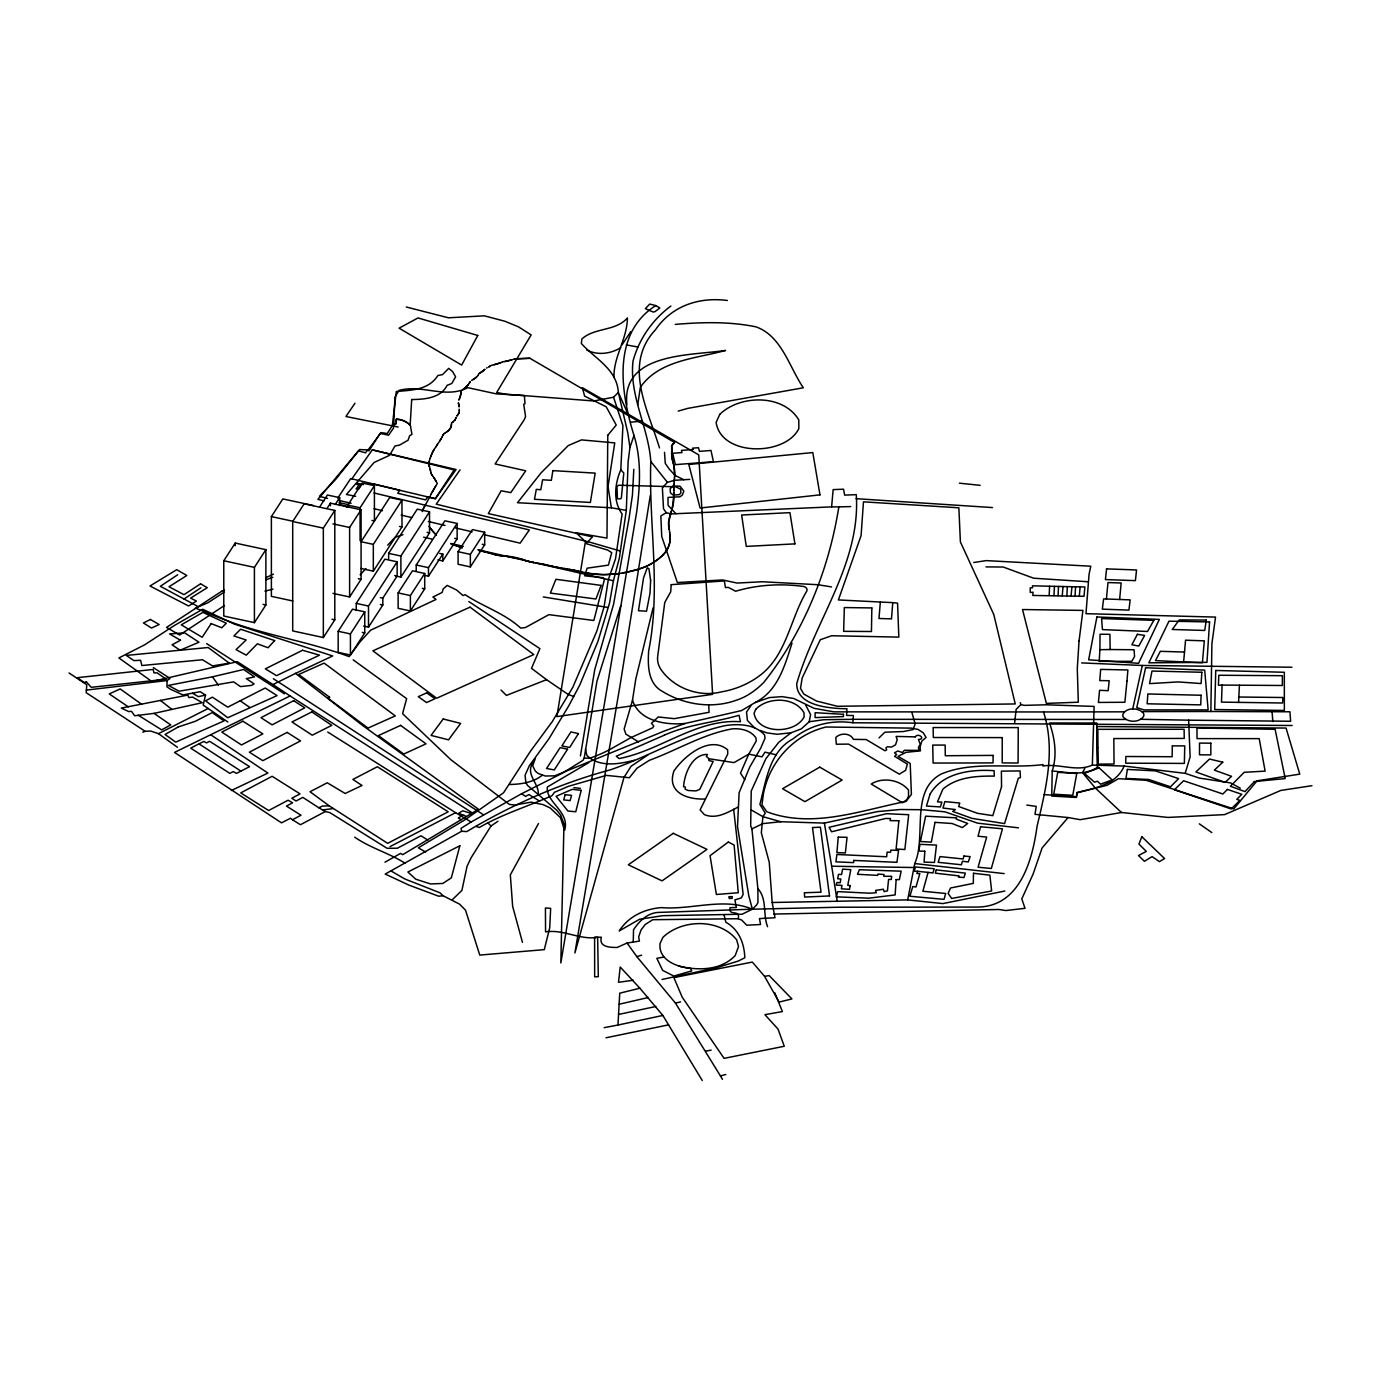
<?xml version="1.0" encoding="UTF-8"?>
<svg xmlns="http://www.w3.org/2000/svg" width="1381" height="1381" viewBox="0 0 1381 1381"><rect width="100%" height="100%" fill="white"/><g stroke="black" fill="none" stroke-linecap="round" stroke-linejoin="round"><path stroke-width="1.5" d="M356.246 610.506L356.246 603.376L384.885 559.167L397.141 561.808L397.141 576.05L382.813 598.163L382.813 605.016L368.503 627.129L363.6 626.059M368.503 627.129L368.503 606.035L397.141 561.808M416.216 571.423L416.216 565.019L444.872 520.81L457.128 523.451L457.128 538.849L442.8 560.945L437.898 559.875M425.21 575.497L428.473 576.205L428.473 567.66L457.128 523.451M442.8 560.945L442.8 554.092L439.745 553.436M672.254 508.398L673.963 494.398M633.983 435.464C641.682 460.201 640.007 486.475 636.693 511.833L560.824 962.971L563.966 823.853L560.651 815.153L556.819 810.284L527.542 785.461L525.902 782.613L525.039 775.311L529.337 765.713L549.068 738.559L568.799 705.76L579.813 684.907L597.956 641.354L609.539 603.083L613.423 580.762L619.344 558.114L626.318 510.383L628.131 461.565L629.943 447.496L633.983 435.464C620.725 392.618 611.593 333.425 655.768 305.598L659.807 307.946L655.06 311.623L653.161 312.037L645.341 308.654L649.778 304.044L655.768 305.598M673.945 487.389L673.928 490.117M1099.915 649.691L1100.036 634.259L1109.927 634.311L1110.134 649.536L1134.043 649.743L1134.578 656.476L1131.816 661.309L1099.207 661.378L1099.915 649.691L1110.134 649.536M673.928 487.786L674.049 484.058M393.74 424.537L394.949 397.124L398.971 390.443C421.982 383.953 445.528 399.213 467.866 387.664L496.211 393.861L524.383 395.553L524.987 403.684L523.727 404.27L525.557 416.475L524.314 419.582L495.123 463.964L525.712 470.766L510.797 492.62L501.148 490.773L488.322 513.594L592.484 536.916L586.062 543.613L607.761 550.087L611.714 552.676L608.417 565.122L587.149 568.178L584.646 575.808L603.169 577.707L604.515 579.105L593.847 620.483L548.896 614.649L525.35 627.578L520.672 628.079C504.358 613.112 483.091 606.691 465.017 594.624L463.067 595.574L456.472 589.946L447.151 585.406L443.146 589.048L442.11 592.449L432.909 597.058L436.051 599.44L370.643 630.202L359.992 641.923L349.134 656.614C307.255 640.939 262.338 634.984 220.822 618.256A117.247 67.686 0 0 1 208.186 613.112L195.429 608.123L208.065 602.651L224.171 592.156L222.099 590.982L166.531 627.423L179.634 635.001L224.43 605.534M633.81 469.367L632.446 495.037L629.063 518.376L613.578 604.274L594.728 669.716L580.434 755.925M850.765 506.585L838.837 506.896C828.773 570.18 803.777 632.049 763.848 682.352C756.218 689.999 747.242 696.611 736.902 700.029C712.596 709.005 684.527 704.966 662.656 691.553C647.827 683.681 647.724 665.607 648.656 650.969C661.171 588.082 648.673 524.745 650.796 461.409C648.414 427.368 629.149 395.864 632.999 361.218C638.885 339.139 652.54 319.581 670.89 306.03M1052.236 771.012L1051.735 796.043L1076.438 797.458L1076.99 792.867L1107.061 785.288L1118.506 778.677L1146.213 780.317L1233.734 808.938L1257.021 780.817L1299.763 774.137L1286.056 728.063L1096.928 726.544L1096.721 723.023L1049.543 722.988C1054.877 738.559 1057.311 755.044 1052.236 771.012C1067.461 772.221 1083.722 776.295 1097.532 767.318L1096.928 726.544L1097.532 767.318M626.888 404.926C621.312 352.362 690.983 355.746 725.543 350.429C696.162 358.628 659.376 359.94 640.318 387.353L637.746 404.771M673.945 496.418L673.635 501.407A127.397 73.556 0 0 1 673.22 504.169A125.067 72.209 0 0 1 672.91 505.722A137.289 79.269 0 0 1 672.323 508.104L672.323 508.104M1141.742 711.612A8.856 5.11 0 0 1 1143.192 716.981C1138.41 722.884 1127.466 722.556 1122.874 716.584L1122.891 714.322C1126.085 707.693 1136.511 707.573 1141.742 711.612L1210.878 711.491L1211.897 643.684L1215.539 617.083L1085.984 613.682L1089.057 574.272L1090.783 566.21L986.207 560.617L973.76 562.499M613.975 377.445C613.423 356.609 627.216 338.949 627.423 317.958C615.667 331.457 594.831 327.297 581.919 338.915L581.332 343.489C595.159 358.887 616.944 369.072 618.343 392.428L613.561 397.227L622.917 425.676L620.811 469.799L623.78 473.027L621.381 497.712L620.69 498.817L617.428 498.817L616.944 486.457L618.74 485.232L675.775 486.785L680.66 489.237L680.868 493.138L679.089 494.743L672.927 494.968L670.424 492.775L670.113 488.822L674.014 484.835M674.705 474.443L673.721 465.052M69.05 672.996L86.779 684.752L86.192 692.71L145.212 731.326L150.564 731.015L158.452 733.674L177.459 747.294M674.636 475.996L674.653 470.886A91.094 52.599 0 0 0 674.532 469.678A91.837 53.03 0 0 0 674.394 468.47A98.759 57.018 0 0 0 674.187 467.261L673.22 463.049M674.688 474.822L674.463 478.344M1222.081 685.08L1218.422 685.235L1218.819 675.257L1282.379 675.689L1282.345 685.494L1222.081 685.08L1221.495 702.118L1282.604 703.015L1282.88 697.509L1238.826 697.025L1238.567 702.532M1292.115 725.508L852.819 722.764C831.276 719.691 810.077 724.921 793.039 738.87C769.424 751.264 766.006 781.249 759.895 804.363L765.264 813.133L762.899 816.672L761.328 832.778L769.252 862.279L772.169 902.501L775.017 917.744L759.464 918.589L760.551 924.51L746.741 925.218L741.666 920.039L738.11 918.728L652.764 919.711L645.29 924.459L641.043 929.931L638.661 936.888L639.438 941.1L627.078 943.033L617.083 947.47C610.488 947.418 598.612 947.366 601.339 937.233L594.607 937.147L594.659 976.833L598.301 976.678L597.645 937.371C579.209 940.15 564.018 929.137 545.564 931.864L545.426 907.973L550.656 908.353L549.724 927.842L544.287 949.645L479.759 955.082L465.535 910.217L459.58 904.141L443.059 895.734L438.64 896.2L408.983 885.135L385.213 874.052L461.634 831.276L466.778 831.586C511.85 804.76 559.875 783.424 610.402 769.821C649.156 756.495 684.786 734.433 725.008 725.664C738.403 723.54 754.837 724.162 764.522 734.865L765.057 738.196L760.707 748.157L749.71 767.128L739.111 792.746L737.506 826.58L748.795 895.803L752.369 909.199L838.612 907.231L977.696 907.058C1019.903 906.54 1032.384 860.398 1037.027 826.459C1045.883 788.896 1055.844 749.969 1043.518 711.957L833.934 711.854L814.065 708.315L793.799 698.51L782.026 696.628L769.321 697.595L755.062 702.584L741.459 710.611L685.183 723.454L664.296 731.032L554.73 775.846L545.236 776.018L538.124 773.429L535.241 770.995L532.703 765.765L535.293 758.566M772.169 902.501L907.68 899.894L914.757 863.557C926.703 836.506 909.665 790.916 941.082 774.085C972.845 760.655 1009.442 768.924 1043.069 764.591L1042.879 765.989C1059.365 763.33 1076.869 772.238 1092.354 765.091L1094.115 706.416L1046.177 704.793L1024.253 705.363L1020.904 704.569L1020.283 702.687M1125.878 719.466L853.389 719.311L823.974 719.708L809.197 721.745L801.273 728.892L791.02 732.793L778.746 742.322L765.885 758.704L751.229 791.054L750.677 825.873L751.92 828.842L757.876 888.587L757.962 902.622L756.46 905.142L752.369 909.199L742.098 914.239L662.776 915.672L639.576 919.263L619.223 930.949C628.51 916.38 644.409 909.043 661.24 907.593C691.139 910.217 723.696 897.063 752.369 909.199L657.857 912.444C647.361 913.1 638.954 921.369 633.534 929.758L633.24 942.049M604.17 1027.654L617.963 1025.047L619.724 993.198L639.869 988.209L662.845 1015.449L702.29 1080.529M1049.163 595.453L1049.595 586.252L1084.862 586.977L1083.999 596.299L1032.815 595.453L1033.023 592.173L1030.261 592.466L1030.209 587.909L1032.574 587.754L1032.453 585.803L1049.595 586.252M1053.979 595.591L1054.428 586.39M1058.07 595.677L1058.502 586.476M1066.892 595.85L1067.323 586.666M674.032 484.489L674.515 477.791M1238.826 697.025L1239.43 685.269M1075.074 596.04L1075.54 586.873M852.819 722.764L853.423 715.548L846.622 715.41L846.916 708.764C830.136 708.505 796.388 706.226 796.751 683.578C814.842 620.518 860.881 563.379 856.272 494.657L844.637 495.123L843.532 489.202L833.14 489.616L831.621 506.879L671.062 513.922L666.298 512.679L663.519 508.812L662.379 487.752L667.42 482.349L674.377 480.312L689.775 479.38M638.592 741.89L625.869 734.157L624.143 729.013L632.498 700.202L635.778 679.055L653.092 607.813M393.723 424.554L393.481 428.145L388.579 435.205L380.086 433.392L369.003 450.793L367.208 450.396L365.602 452.83L358.542 450.897L335.479 479.604L319.425 496.331L327.521 498.403M674.204 481.71L674.342 479.898M1062.248 595.815L1063.007 586.442M880.318 602.237L878.989 618.481L891.47 618.878L892.782 602.634L897.564 603.134L898.824 637.107L831.673 635.743L820.279 639.731L802.171 678.019L800.497 688.394L803.863 694.108L816.499 701.03L837.369 706.278L1015.259 703.947L993.768 614.476L960.399 541.939L958.863 507.794L863.47 501.838L861.088 535.604L838.388 599.941L892.782 602.634M709.074 758.773L708.919 760.568L713.148 761.501L699.787 789.311L696.024 790.916L688.101 790.502L685.183 789.19L685.39 787.049L683.543 786.721C684.493 773.653 692.088 754.164 707.435 754.423L706.381 756.477L709.074 758.773L734.019 762.605L748.778 754.13L756.201 741.027L755.959 737.868C750.729 730.359 741.131 728.253 732.465 728.84C703.136 734.001 677.156 750.142 649.467 760.258L637.021 768.181L629.356 777.745L606.311 775.38L568.368 786.341L554.454 792.297L551.934 795.749C527.697 806.452 502.408 814.117 479.311 827.495L476.186 826.442M1071.104 596.022L1071.915 586.666M1184.518 652.056L1185.554 640.197L1204.336 640.836L1202.385 662.742L1155.5 660.619L1160.316 651.314L1184.518 652.056L1183.603 662.103M1079.303 596.229L1080.132 586.89M1106.423 599.043L1107.976 582.558L1121.165 582.989L1119.628 599.475L1103.609 598.922L1102.331 609.142L1128.916 610.126L1130.159 599.889L1119.628 599.475M461.634 831.276L461.064 828.289L471.128 822.023L521.586 793.73L562.481 773.136L582.92 760.379L584.198 758.083L596.955 681.196L620.742 605.776M460.115 397.072L461.289 391.306M461.03 392.67L461.219 391.565M650.296 495.503L620.483 682.697L574.893 952.959L624.022 777.296L631.082 766.265L647.982 754.872M460.891 393.689L460.477 395.829A45.469 26.256 0 0 1 460.166 396.917L460.201 396.779M809.197 721.745L810.612 714.633L805.658 704.966M1291.943 667.23L1142.311 665.469L1132.696 709.04M538.124 794.955C539.954 783.925 524.556 774.292 533.118 762.605M153.343 667.627L170.07 678.434L167.136 680.505L166.911 686.806L170.346 689.171L182.983 694.954L200.228 691.691L205.51 695.109L203.197 705.121L227.865 721.987M451.224 426.28L451.449 424.088A28.345 16.365 0 0 1 451.449 424.468A23.667 13.672 0 0 1 451.432 425.037A21.129 12.205 0 0 1 451.363 425.659A19.955 11.514 0 0 1 451.224 426.28A18.92 10.927 0 0 1 451.017 426.936A18.609 10.737 0 0 1 449.964 428.87M459.027 412.401L459.01 412.47A17.487 10.099 0 0 1 458.889 412.85L459.044 412.332A18.367 10.599 0 0 0 459.217 411.348A20.991 12.118 0 0 0 459.252 410.502L459.252 410.502A25.238 14.57 0 0 0 459.234 410.14L459.234 410.416M671.028 512.368L668.611 522.622L669.681 532.824M669.768 516.425L669.474 517.478A96.946 55.965 0 0 0 669.06 519.221A79.701 46.022 0 0 0 668.767 521.034A71.484 41.275 0 0 0 668.577 523.157A70.017 40.429 0 0 0 668.559 524.09A72.416 41.81 0 0 0 668.577 525.229A80.322 46.384 0 0 0 668.697 526.851A101.176 58.416 0 0 0 668.887 528.405L669.06 529.406M672.081 509.002L671.131 512.058M669.889 515.993L670.286 514.699M1092.354 765.091L1124.151 766.058L1185.174 773.343L1190.129 756.926L1188.627 720.174L1140.637 719.294M928.084 872.378L922.853 891.263L945.692 893.49L944.052 899.359L909.889 896.252L912.755 886.567L916.017 886.947L919.815 873.655L916.863 873.448L917.709 871.307L932.952 872.913L934.212 868.735L915.465 866.975L914.205 871.169L917.709 871.307M429.577 460.097L430.112 458.423M620.811 469.799C614.873 483.557 612.732 501.286 622.123 514.008L615.494 558.925L608.313 579.692L604.101 606.742L596.903 630.927L572.822 687.289L552.314 721.538L530.459 751.247L503.564 792.763L465.742 819.296L418.339 847.83L425.607 852.025M670.389 514.371L670.717 513.369M430.181 458.216L430.717 456.593M671.27 511.609L670.976 512.558M430.596 456.938L433.461 450.551M430.803 456.317L431.562 454.228A53.876 31.107 0 0 1 432.063 453.072A56.12 32.402 0 0 1 432.667 451.915A76.853 44.365 0 0 1 433.358 450.707L434.273 449.257M792.038 643.08C784.822 665.504 777.952 691.087 755.062 702.584M459.39 398.885L459.769 398.004A54.86 31.677 0 0 1 459.39 398.885L459.062 399.592M459.217 399.247L458.82 400.076M705.415 798.978C687.807 799.927 666.332 792.729 673.945 770.995C684.441 755.649 710.058 734.813 727.649 749.848L727.735 754.061L700.115 809.887L704.362 814.617C716.238 819.589 727.942 812.356 738.248 806.97M442.265 436.517L443.456 434.376A11.203 6.473 0 0 0 443.215 434.722A19.489 11.255 0 0 0 443.008 435.101L442.749 435.567M1084.931 767.974L1082.583 772.67L1095.15 787.861L1121.458 812.494L1167.963 817.431L1224.602 814.617L1280.86 790.415L1311.95 785.703M442.075 436.897L441.868 437.311M430.199 495.969L429.37 497.626M430.596 495.175L431.355 493.708M428.887 498.558L426.505 502.96M431.2 494.018L433.375 490.031M441.713 437.622L439.158 441.885M479.069 373.612L480.623 372.49A26.153 15.105 0 0 0 481.779 371.8L484.886 369.314M432.149 492.223L433.064 490.583M478.948 373.854L480.001 372.835M538.504 823.508L510.331 874.881L512.662 906.454L522.467 942.343M424.692 506.102L422.931 509.572A33.334 19.248 0 0 0 422.621 510.435A27.879 16.106 0 0 0 422.344 511.522A27.844 16.089 0 0 1 422.621 510.435A35.302 20.37 0 0 1 423.052 509.296L424.985 505.567M433.202 490.341L433.824 489.254M455.834 418.167A25.272 14.587 0 0 0 456.11 417.39L455.989 417.77A22.769 13.137 0 0 1 455.834 418.167A19.317 11.152 0 0 1 455.367 419.168L455.367 419.151A17.729 10.237 0 0 1 455.04 419.686L455.04 419.686A17.539 10.133 0 0 1 454.573 420.307L454.988 419.772M424.847 505.826L426.401 503.15M433.651 489.565L434.255 488.511M433.91 489.116L434.704 487.786M440.729 439.382L440.798 439.279A102.954 59.435 0 0 1 439.831 440.85L439.607 441.195M434.514 488.08L437.294 483.488L436.189 481.399M458.25 414.214L458.889 412.85A17.366 10.03 0 0 1 458.682 413.368A17.487 10.099 0 0 1 458.457 413.851A17.884 10.323 0 0 1 458.216 414.265A19.196 11.083 0 0 1 457.698 415.008L457.266 415.543A23.114 13.344 0 0 0 457.698 415.008M435.05 487.2L435.585 486.319M469.972 382.105L469.316 383.193L470.282 381.605M455.247 419.358L455.212 419.427A17.608 10.168 0 0 1 454.021 420.929A18.246 10.53 0 0 1 453.451 421.481L452.312 422.413A20.715 11.963 0 0 0 453.451 421.481M433.617 450.275L435.809 446.909M497.954 821.263L491.032 825.959L471.197 857.584L467.089 866.163L461.91 890.365L452.45 899.635M223.774 560.755L235.236 543.061L265.877 549.673L265.877 604.964L254.415 622.641L223.774 616.03L223.774 560.755L254.415 567.367L265.877 549.673M292.824 600.977L271.384 596.35L271.384 516.598L282.846 498.921L313.487 505.532M292.703 521.517L304.165 503.823L334.806 510.435L334.806 619.845L323.344 637.539L292.703 630.91L292.703 521.517L323.344 528.129L334.806 510.435M319.684 506.931L327.401 495.019L339.657 497.661L339.657 505.601M327.004 508.467L330.439 503.167L361.08 509.779L361.08 579.295L349.617 596.972L332.907 593.364M335.238 504.462L339.657 497.661M360.078 507.776L374.406 485.663L362.15 483.022L347.822 505.135L360.078 507.776L360.078 540.592M349.617 596.972L349.617 527.473L361.08 509.779M373.319 544.373L401.975 500.146L389.718 497.505L361.062 541.715L373.319 544.373L373.319 571.164L361.062 568.506M373.319 571.164L401.975 526.938L401.975 500.146M388.631 558.649L388.631 553.367L417.269 509.157L429.526 511.799L429.526 532.893L400.887 577.12L395.984 576.05M338.172 631.272L352.5 609.176L364.757 611.818L364.757 632.912L350.429 655.026L338.172 652.367L338.172 631.272L350.429 633.931L364.757 611.818M400.887 577.12L400.887 556.025L429.526 511.799M398.125 592.915L412.453 570.802L424.709 573.46L424.709 588.858L410.381 610.972L398.125 608.313L398.125 592.915L410.381 595.574L424.709 573.46M428.473 576.205L442.8 554.092M458.095 551.71L472.423 529.596L484.679 532.255L484.679 544.805L470.351 566.9L458.095 564.259L458.095 551.71L470.351 554.368L484.679 532.255M469.212 383.348L469.212 383.348A34.111 19.697 0 0 1 468.228 384.695L467.676 385.316A29.864 17.245 0 0 0 468.228 384.678L468.228 384.678M435.723 447.012L436.689 445.562M621.916 345.008L630.772 331.613M436.62 445.683L437.484 444.371M437.345 444.578L438.64 442.645M354.986 403.217L345.941 416.51L398.125 427.005M750.832 705.812L746.534 712.026L747.397 720.45L754.941 728.201M460.011 469.903L436.223 504.151L591.016 542.509L619.983 550.915M361.166 485.37L358.352 489.409L356.143 488.891L359.043 484.904L356.833 484.386L357.541 483.281L363.289 484.662M351.844 478.862L372.3 449.861L456.093 469.523L435.308 498.714L350.705 478.586L337.689 498.178M1124.151 766.058C1116.09 785.081 1094.65 788.016 1076.99 792.487L1076.472 796.716L1044.053 794.627M477.826 375.597L478.275 374.976A23.684 13.672 0 0 1 478.068 375.269A22.441 12.964 0 0 1 477.567 375.908A21.129 12.205 0 0 1 475.944 377.531L475.685 377.755A21.457 12.394 0 0 0 475.962 377.531L476.307 377.22M1121.458 812.494L1080.253 819.675L1068.065 817.552L1042.12 847.917L1033.109 874.069L1021.785 898.893L1025.03 908.318L1005.938 910.528L998.912 909.492L773.861 914.067M516.96 358.68L529.89 358.283L674.446 442.403M674.826 441.972L671.684 445.545L671.926 449.17A95.772 55.292 0 0 0 671.753 450.707L672.426 459.821M674.273 442.611L671.598 445.839L671.753 450.707A84.241 48.628 0 0 0 671.667 452.001A78.734 45.452 0 0 0 671.632 453.331A76.525 44.175 0 0 0 671.667 454.642A79.425 45.849 0 0 0 671.805 456.334A89.886 51.891 0 0 0 672.064 458.009A114.295 65.995 0 0 0 672.374 459.614L672.806 461.444M449.308 429.664L448.014 430.907A22.51 12.999 0 0 0 448.462 430.509A20.888 12.049 0 0 0 448.998 430.009A19.645 11.341 0 0 0 449.498 429.456A19.092 11.031 0 0 0 449.964 428.87M360.148 574.807L365.948 568.575M387.698 545.167L394.949 537.364L402.959 534.689M1020.904 704.569L1016.14 709.368L1014.603 723.212M879.041 737.903L884.876 732.206L903.364 731.533L913.065 729.582L915.171 724.007L911.961 712.7M542.405 775.138C533.394 782.423 520.81 784.356 509.503 784.477M329.213 805.831L310.017 791.727L327.28 782.785L345.164 793.488L362.029 785.478L352.88 779.436L377.358 766.748L448.186 811.804L387.664 843.342L329.213 805.831L322.412 806.055L318.856 807.781L302.836 797.389L296.017 801.015L291.84 798.235L300.04 793.885L272.143 776.277L240.743 792.901L268.639 810.526L288.094 800.22L292.599 802.81L286.437 806.072L300.989 815.222L292.461 819.744L290.476 818.225L281.5 822.852L174.507 752.403L290.096 695.972L472.371 812.926L478.482 809.266L361.995 725.008L295.534 673.41L272.972 684.562L237.29 661.706L151.962 681.575L118.87 657.943L144.625 644.841L174.472 625.438L202.679 609.228L234.235 624.039L332.683 655.958L295.534 673.41M444.164 433.669L447.876 431.027A24.772 14.293 0 0 1 447.427 431.39A28.708 16.572 0 0 1 446.943 431.752L446.633 431.977M462.531 389.649L463.792 388.7M464.62 388.078L467.538 385.489A29.519 17.038 0 0 1 467.089 385.955A30.227 17.452 0 0 1 466.45 386.576A32.661 18.851 0 0 1 465.794 387.146A37.149 21.44 0 0 1 465.155 387.664A46.54 26.86 0 0 1 464.534 388.147L464.344 388.285M451.794 422.776L452.174 422.517A26.619 15.364 0 0 1 451.794 422.776L451.363 423.121M177.683 574.772L160.334 586.286L197.345 606.155M183.846 599.112L200.884 587.788M466.243 816.551L463.412 814.911L458.268 818.001L461.168 819.675L472.371 812.926M322.619 809.957L333.27 808.541M384.988 862.21L400.525 853.406L402.7 854.684L461.168 819.675M666.298 512.679L660.843 515.959L661.741 536.501L677.363 582.54L722.608 579.951L737.143 583.058L762.364 581.746L817.897 584.715L831.535 586.925M473.062 379.516L475.599 377.824A22.856 13.189 0 0 1 474.857 378.377A24.168 13.948 0 0 1 474.494 378.618L474.149 378.86A29.692 17.142 0 0 1 473.476 379.274L471.611 380.362M490.1 366.138L489.996 366.207A46.212 26.688 0 0 1 489.254 366.621A40.55 23.408 0 0 1 488.546 367.018L491.567 365.274M588.772 762.623L547.308 787.032C545.806 802.585 570.301 811.838 564.605 830.274L560.462 817.69L550.104 807.92L543.078 804.622L530.943 802.154L515.044 805.054L509.365 804.415L450.793 759.654L402.579 713.684L406.635 698.648L353.173 659.842M427.868 840.114L420.981 835.764L397.4 848.21L387.094 848.314L329.904 812.649L325.346 811.527L300.437 824.733L292.461 819.744M198.985 743.858L190.716 748.157L229.816 773.377L233.268 771.582L236.41 773.395L249.598 766.662L209.584 741.286L206.494 742.909L203.905 741.407L198.985 743.858L240.898 771.081M390.046 846.605L455.609 812.684L471.128 822.023M273.438 574.099L265.584 577.862M240.208 700.788L265.204 688.014L277.08 695.627L227.692 717.74L205.596 700.84L212.346 697.163L227.727 707.176L240.208 700.788L249.857 707.504M486.544 368.036L487.234 367.691M231.369 790.519L267.897 773.067L210.741 734.778M158.452 733.674L208.289 708.436M620.708 347.701C610.506 353.933 597.49 355.59 586.649 349.945M751.92 828.842L763.072 823.577L780.8 821.73L824.388 823.093L877.194 811.631L900.343 809.508L922.318 809.732L944.949 811.838L977.644 823.162L1018.453 827.823M222.099 590.982L224.447 589.929M502.546 361.891L501.32 362.409M573.685 696.49L568.143 694.419L546.548 679.676L506.413 695.42L501.01 690.034M265.981 579.796L272.765 577.31M142.778 732.189L145.212 731.326M346.441 507.362L348.478 506.741M627.078 943.033L636.814 956.601L641.578 955.186M678.192 411.106L687.824 408.362L803.328 387.785C789.241 367.07 781.698 336.032 756.046 326.865C729.444 321.393 702.187 322.118 675.257 324.414M634 570.439C651.314 566.348 674.429 553.28 669.561 532.168M633.758 570.491L632.757 570.767M636.814 956.601L675.447 1003.072L720.433 1075.903L725.836 1074.487M632.498 570.819L627.302 572.079M264.962 591.12L272.92 589.152M634.397 760.24C619.223 764.159 599.25 767.629 586.873 755.476L585.475 749.003M212.45 676.828L243.591 669.492L254.518 676.932L246.319 678.623L254.121 683.888L251.497 685.39L240.501 686.599L233.613 681.869L179.116 691.208L168.396 685.408L212.45 676.828L218.422 685.183M154.051 713.373L202.282 702.705L192.58 697.094L188.852 697.578L187.816 695.092L121.304 708.073L128.675 711.578L131.488 711.319L134.665 715.79L154.051 713.373L170.761 724.921L161.663 729.876L138.169 715.185M619.206 1004.229L648.19 997.531M675.447 1003.072L680.591 1001.881M205.51 695.109L198.363 696.645L192.408 693.21M662.017 979.457L716.411 967.788L738.196 961.09L744.825 957.741C744.273 943.292 738.973 929.534 725.854 922.232L724.041 914.774M618.567 1014.448L655.837 1006.49M617.963 1025.047L662.845 1015.449M494.018 364.722L500.975 362.564A35.871 20.715 0 0 1 500.198 362.892A27.879 16.106 0 0 1 499.283 363.238A24.806 14.328 0 0 1 498.265 363.6A23.84 13.758 0 0 1 497.177 363.945A24.495 14.138 0 0 1 496.055 364.256A26.981 15.571 0 0 1 494.985 364.515A33.144 19.144 0 0 1 494.018 364.722L492.43 365.05M588.116 573.27L603.134 574.617A65.597 37.874 0 0 0 606.104 574.565L616.358 573.857A66.219 38.236 0 0 0 618.705 573.581A61.886 35.733 0 0 0 622.399 573.029L630.271 571.389A98.603 56.932 0 0 0 632.256 570.888L634.242 570.37A102.781 59.331 0 0 0 636.313 569.783A91.008 52.547 0 0 0 638.35 569.179A76.231 44.019 0 0 0 640.335 568.558A63.198 36.493 0 0 0 642.217 567.902A53.531 30.9 0 0 0 644.012 567.246A47.196 27.257 0 0 0 645.704 566.555A44.14 25.479 0 0 0 647.326 565.83A44.416 25.652 0 0 0 648.863 565.071A48.111 27.775 0 0 0 650.382 564.259A55.171 31.849 0 0 0 651.867 563.379A65.753 37.96 0 0 0 653.351 562.464A79.666 45.987 0 0 0 654.818 561.48A94.823 54.739 0 0 0 656.268 560.462A105.508 60.919 0 0 0 657.736 559.374A103.437 59.728 0 0 0 659.238 558.2A89.903 51.908 0 0 0 660.688 557.026A73.745 42.569 0 0 0 662.017 555.87A60.143 34.732 0 0 0 663.243 554.713A50.51 29.156 0 0 0 664.347 553.574A44.572 25.738 0 0 0 665.314 552.417A42.12 24.323 0 0 0 666.177 551.278A42.846 24.737 0 0 0 666.937 550.104A46.298 26.722 0 0 0 667.61 548.913A52.012 30.037 0 0 0 668.197 547.653A59.659 34.439 0 0 0 668.697 546.341A68.204 39.376 0 0 0 669.129 544.994A75.575 43.622 0 0 0 669.492 543.631A78.631 45.4 0 0 0 669.785 542.301A76.542 44.192 0 0 0 669.992 540.972A72.071 41.62 0 0 0 670.13 539.66A68.239 39.393 0 0 0 670.199 538.366A67.082 38.737 0 0 0 670.182 537.071A70.863 40.912 0 0 0 670.096 535.759A84.258 48.646 0 0 0 669.94 534.43M606 1037.787L668.628 1024.84M1004.885 891.021L942.878 903.588L907.68 899.894M613.561 397.227L593.865 400.973L505.55 394.189L496.711 392.48L531.15 334.91L518.445 326.831L504.859 321.238L484.351 315.835L448.497 317.803L406.273 307.014M705.691 1051.148L711.146 1050.13M663.795 957.05L656.838 958.328L662.656 970.377L673.842 976.074L691.726 970.912L690.414 968.271C677.07 967.114 658.271 960.088 660.032 943.551L662.949 937.302C682.266 918.866 719.397 918.382 736.677 939.822L738.507 946.537L735.193 955.583C720.83 970.67 697.768 970.757 678.796 966.096M514.889 358.956A19.869 11.48 0 0 0 514.319 358.991L516.529 358.853M515.683 358.905L529.89 358.283M502.943 361.77L504.151 361.598M764.573 976.332L769.182 975.59L791.934 998.929L779.091 1002.088L764.573 976.332L752.317 962.074L673.859 977.593L682.179 997.134L724.093 1058.364L784.27 1046.263L778.004 1029.035L764.901 1014.672L782.406 1011.565L774.776 992.801M504.997 361.459L512.351 359.612A33.731 19.472 0 0 1 511.419 359.94A26.86 15.519 0 0 1 510.538 360.234A24.064 13.896 0 0 1 509.537 360.51A23.201 13.396 0 0 1 508.381 360.821A23.805 13.741 0 0 1 507.172 361.08A26.515 15.312 0 0 1 506.016 361.304A33.696 19.455 0 0 1 504.997 361.459L504.358 361.563M673.842 486.06L679.935 486.181L683.854 491.084L682.318 495.106L679.987 496.78L667.99 497.419L668.093 505.394L675.93 513.715M633.258 980.234L618.498 982.288L620.224 967.028L639.869 988.209M86.261 690.12L167.136 680.505M791.02 732.793L777.21 734.26L767.007 732.914L760.085 730.428M630.599 422.172L642.562 421.136M516.149 358.887L515.337 358.922M685.183 723.454C666.108 725.318 639.11 721.331 632.498 700.202M727.355 300.471C698.924 296.811 671.787 305.822 655.354 329.921C622.727 364.843 648 409.639 659.497 447.927M1210.878 711.491L1289.923 711.785L1290.648 721.262L1188.627 720.174M824.388 823.093L831.69 866.215L914.446 867.527M1043.518 711.957L1124.445 711.836M831.621 506.879L838.837 506.896M985.965 566.9L1003.193 567.021L1033.678 578.207L1088.314 581.781M992.507 507.569L856.047 498.679M584.198 758.083L589.652 758.221A119.163 68.791 0 0 0 610.229 749.313L631.065 737.54L652.747 727.77L653.765 726.095L651.487 723.264L658.236 716.963L674.256 718.655L709.074 712.303L708.729 704.931M1081.616 662.915L1142.311 665.469M611.386 507.794L517.495 502.719L541.059 472.872L568.299 445.528L581.47 439.9L614.752 442.887L608.02 486.595L611.386 507.794L626.318 510.383M1068.065 817.552L1035.008 814.341L1036.216 806.349L1026.843 805.088M502.08 555.783L505.498 556.042M504.548 555.973L521.655 559.201M502.511 555.818L500.923 555.68M501.838 555.749L498.904 555.455A19.282 11.134 0 0 1 497.488 555.231L492.741 554.023M505.826 556.077L507.759 556.25A49.871 28.794 0 0 1 509.157 556.405A43.243 24.962 0 0 1 510.59 556.578A39.341 22.717 0 0 1 512.058 556.802A37.46 21.63 0 0 1 513.525 557.061A36.976 21.354 0 0 1 514.958 557.354A37.96 21.923 0 0 1 516.373 557.665A40.308 23.27 0 0 1 517.737 558.01A44.503 25.704 0 0 1 519.014 558.373A51.874 29.95 0 0 1 520.24 558.753L520.533 558.839M959.415 483.177L980.165 485.335M500.457 555.628L499.939 555.576A24.927 14.397 0 0 1 498.904 555.455M573.875 787.636L580.383 788.378M914.757 863.557L1004.16 873.603M543.268 596.937L607.968 607.467M564.656 568.558L561.601 568.074M564.173 568.489L567.729 569.058M558.994 567.626L561.791 568.092M566.642 568.886L570.301 569.507M535.828 562.93L544.839 564.587M478.689 550.467L490.479 553.332M559.909 567.781L558.615 567.556M479.362 550.587L479.708 550.639A53.928 31.124 0 0 1 481.123 550.898A51.045 29.467 0 0 1 482.539 551.192A50.372 29.07 0 0 1 483.954 551.52A51.649 29.83 0 0 1 485.335 551.848L487.061 552.314M534.015 562.619L532.807 562.395M539.039 563.465L540.264 563.69M558.545 567.556L555.024 566.866M533.774 562.568L529.976 561.808A30.296 17.487 0 0 1 528.992 561.549L525.35 560.444M569.559 569.386L572.632 569.956M626.318 344.887L637.849 347.011M558.028 567.453L557.423 567.349A76.179 43.985 0 0 1 555.697 567.004L555.697 567.004M541.49 563.914L542.284 564.069A97.619 56.362 0 0 1 544.632 564.536L545.46 564.725M355.659 496.262L346.407 494.484L374.165 462.445L389.58 455.316L394.983 445.977L399.61 445.079L408.086 440.194L409.622 435.74L411.935 434.394L410.399 425.503A20.352 11.756 0 0 0 400.369 419.72L396.52 419.272L395.743 424.157L392.67 425.055L387.267 433.513L381.104 432.616L368.002 449.982L359.509 449.533L317.889 499.387L324.155 500.889M572.062 569.852L573.219 570.077M532.565 562.343L530.58 561.946A30.934 17.867 0 0 1 528.992 561.549A30.675 17.711 0 0 1 528.198 561.342A34.387 19.852 0 0 1 527.438 561.118M587.65 573.184L585.734 572.787M572.925 570.025L574.082 570.249M573.512 570.129L574.669 570.37M574.479 570.336L578.57 571.216M613.423 580.762L477.912 549.724M575.514 570.543L576.93 570.854M545.046 564.639L546.583 564.967M776.105 754.786L764.988 752.144L761.984 756.84L748.778 754.13L740.475 773.136L744.877 779.816M339.139 502.649L348.495 504.669M371.955 520.464L374.406 521L374.406 485.663M399.523 526.403L401.975 526.938M427.074 532.358L429.526 532.893M454.677 538.314L457.128 538.849M482.228 544.269L484.679 544.805M581.746 571.924L588.599 573.357A57.07 32.954 0 0 0 590.429 573.667A48.18 27.827 0 0 0 592.225 573.944A43.174 24.927 0 0 0 593.985 574.168A40.843 23.581 0 0 0 595.746 574.341A41.016 23.684 0 0 0 597.541 574.479A43.45 25.082 0 0 0 599.354 574.565A51.546 29.761 0 0 0 603.134 574.617L607.088 574.531A81.134 46.833 0 0 0 609.09 574.427A84.189 48.611 0 0 0 611.058 574.306A82.204 47.472 0 0 0 613.009 574.168A77.129 44.537 0 0 0 614.942 573.995A68.36 39.462 0 0 0 618.705 573.581M553.988 566.659L552.642 566.348M332.907 523.865L349.617 527.473M271.384 516.598L292.824 521.224M388.631 553.367L400.887 556.025M416.216 565.019L428.473 567.66M394.69 575.514L397.141 576.05M422.258 588.323L424.709 588.858M358.283 578.691L361.08 579.295M380.362 597.628L382.813 598.163M380.362 604.481L382.813 605.016M356.246 603.376L368.503 606.035M263.098 604.36L265.877 604.964M332.01 619.24L334.806 619.845M362.305 632.377L364.757 632.912M545.737 564.777L547.946 565.278M578.035 571.095L579.122 571.337M553.436 566.538L552.279 566.279M579.381 571.389L582.022 571.976M547.774 565.226L549.241 565.571M550.777 565.934L552.331 566.279M423.656 537.209L432.011 539.125M450.793 543.458L463.308 546.341M549.051 565.52L550.915 565.968M338.587 500.336L351.102 503.288M374.061 508.709L382.416 510.677M401.198 515.096L411.624 517.564M428.317 521.5L445.01 525.436M455.454 527.905L472.147 531.84M484.662 534.792L520.136 543.165L529.337 529.959L374.078 493M338.759 504.393L349.203 506.896M372.887 483.833L399.8 490.29L397.745 493.276L425.607 499.905L427.989 496.746L435.308 498.714L454.194 469.937L372.3 449.861M462.238 547.756L450.897 543.631M780.8 821.73L762.899 816.672L751.402 810.043M487.614 552.469L491.481 553.643M493.449 554.247L493.742 554.333A40.964 23.65 0 0 0 494.588 554.558L494.778 554.61A25.549 14.759 0 0 0 496.107 554.955A19.904 11.497 0 0 0 496.815 555.11A18.143 10.478 0 0 0 497.505 555.231M492.499 553.954L491.36 553.591M521.258 559.063L522.967 559.633M526.075 560.686L524.003 559.978M521.914 559.288L524.245 560.065M1185.174 773.343L1199.278 778.073L1230.54 782.906L1240.311 788.171M683.768 479.708L675.085 475.444L669.233 469.039L665.279 463.36L664.52 452.347M354.762 837.197C370.522 848.124 389.045 853.044 405.047 863.211M539.591 801.101L528.958 794.576L525.557 796.405L521.586 793.73M471.422 813.495L462.79 810.785L458.906 813.064L462.756 815.291M318.856 807.781L325.346 811.527M391.151 871.048L404.892 878.989L439.918 892.782L443.059 895.734M327.729 732.051L455.609 812.684M273.369 678.744L483.626 814.876M206.649 643.632L284.521 693.883M468.85 601.564L539.902 648.638L531.512 668.352L546.548 679.676M272.972 684.562L290.096 695.972M128.329 706.848L109.237 693.935L120.164 688.912L141.88 704.465M1199.329 823.836L1211.845 832.57M160.334 700.391L171.762 709.264M431.735 529.959L436.431 535.155M488.011 823.076L491.032 825.959M667.42 482.349L650.796 461.409M432.495 530.925L433.513 532.134A73.279 42.31 0 0 0 434.566 533.29A55.447 32.005 0 0 0 435.619 534.395L435.757 534.516A45.314 26.17 0 0 0 436.344 535.068M432.236 530.597L429.802 527.473M431.476 529.648L430.803 528.768M429.957 527.68L428.973 526.385M432.788 476.1L436.241 481.52M433.824 477.515L434.048 477.826A66.478 38.375 0 0 1 434.67 478.775A70.379 40.636 0 0 1 435.257 479.725L436.085 481.227M720.433 1075.903L722.453 1079.338M757.876 888.587C767.387 899.273 762.675 914.187 767.56 926.668M431.597 474.356L432.529 475.737L431.925 474.891A22.7 13.102 0 0 1 431.718 474.581A16.123 9.304 0 0 1 431.562 474.287A13.016 7.509 0 0 1 431.2 473.51L431.062 473.062A17.746 10.254 0 0 0 431.2 473.528L431.321 473.821M628.787 415.836L618.343 392.428L627.837 433.047L629.943 447.496M429.543 466.813L429.18 465.69L430.958 472.665M458.371 402.889L459.079 406.912A34.646 20.007 0 0 0 459.079 406.307A28.587 16.503 0 0 0 459.027 405.6A27.81 16.054 0 0 0 458.906 404.788A31.521 18.195 0 0 0 458.716 404.046A44.537 25.721 0 0 0 458.527 403.39L458.457 403.166M429.128 465.552L428.835 464.24A15.778 9.115 0 0 0 428.887 464.534A22.648 13.068 0 0 0 429.025 465.207L429.111 465.483M672.495 460.149L673.324 463.481M430.302 469.402L430.648 470.99M837.266 901.551L831.69 866.215M738.11 918.728C741.027 908.75 727.96 916.829 730.1 907.68L736.332 907.507L734.916 899.877L741.304 897.909L743.133 894.422L733.674 809.249M459.113 409.139L459.148 409.346M1272.108 712.078L1272.833 721.555M673.963 492.862L673.963 494.191M673.928 489.823L673.963 494.553M470.351 554.368L470.351 566.9M410.381 595.574L410.381 610.972M350.429 633.931L350.429 655.026M330.439 503.167L330.439 505.739M323.344 528.129L323.344 637.539M254.415 567.367L254.415 622.641M235.236 543.061L235.236 545.702M484.679 369.504A30.14 17.401 0 0 1 483.885 370.246A24.081 13.914 0 0 1 483.385 370.66A22.821 13.171 0 0 1 481.762 371.817A26.101 15.07 0 0 1 480.623 372.49M482.832 371.092A22.476 12.981 0 0 1 482.262 371.489M450.741 427.592A18.471 10.668 0 0 1 450.379 428.231M444.268 433.582A15.916 9.201 0 0 1 444.665 433.306M451.104 543.734A94.512 54.567 0 0 0 453.072 544.58L454.729 545.253A68.36 39.462 0 0 0 456.421 545.892A55.482 32.022 0 0 0 458.82 546.738A45.124 26.049 0 0 0 460.287 547.204A38.098 21.992 0 0 0 462.117 547.722M622.399 573.029A63.112 36.441 0 0 0 624.35 572.666A69.033 39.859 0 0 0 626.318 572.286M1002.243 737.609L1002.192 762.899L1018.09 763.02L1018.263 727.597L933.124 727.563L933.332 737.506L1002.243 737.609M428.8 463.602L428.818 464.154A14.293 8.251 0 0 1 428.8 463.757A15.122 8.735 0 0 1 428.8 463.343L429.37 460.753L429.042 461.962A32.005 18.471 0 0 0 428.921 462.428A23.218 13.396 0 0 0 428.852 462.911A17.918 10.34 0 0 0 428.8 463.343L428.8 463.498M607.761 435.291L606.984 538.107L576.153 532.773L585.406 541.663L556.871 716.601L712.613 694.332L698.734 454.867L582.316 387.664L584.629 396.123L606.224 406.808L616.237 425.055L607.761 435.291M1097.999 747.57L1097.878 764.125L1114.053 764.021L1113.811 738.559L1184.242 738.421L1184.104 729.272L1097.826 729.323L1097.999 747.57M843.463 714.322L843.428 716.584L815.101 717.602L815.118 712.7L843.463 714.322M993.112 755.39L993.025 762.899L933.107 763.072L932.727 745.084L945.139 745.067L945.295 755.735L993.112 755.39M871.843 607.933L871.446 631.514L843.636 631.324L844.361 607.554L871.843 607.933M973.484 873.275L973.312 883.374L950.56 888L948.091 893.369L951.682 898.461L991.662 890.952L989.866 875.174L973.484 873.275M1172.314 745.895L1172.141 756.736L1125.878 756.495L1125.688 763.175L1184.363 763.417L1184.743 745.878L1172.314 745.895M1215.746 670.458L1214.71 709.541L1284.347 710.455L1284.33 672.271L1215.746 670.458M1201.073 695.247L1200.745 704.88L1147.162 703.792L1147.835 693.97L1201.073 695.247M853.7 860.415L853.596 862.624L835.902 861.848L836.903 854.494L886.654 856.772L887.137 852.129L890.59 852.232L890.814 850.109L898.565 850.42L896.942 862.331L853.7 860.415M650.624 580.331L650.019 593.191L646.532 611.213L638.471 610.713L643.563 577.759L647.275 567.815L648.932 568.765L650.624 580.331M411.693 399.541L410.14 425.348A20.352 11.756 0 0 0 400.127 419.565L396.278 419.116L395.501 424.019L392.411 424.916L396.278 391.531C411.469 390.063 428.386 390.34 437.898 375.511L442.524 374.614L448.687 368.382L452.554 371.489L455.626 376.84L451.777 383.521L447.151 385.299C440.643 398.229 424.64 399.368 411.693 399.541M1079.044 641.026L1077.284 668.732L1078.319 702.204L1046.366 703.395L1022.527 609.539L1082.928 610.402L1079.044 641.026M1209.566 621.933L1206.959 662.362L1148.854 662.828L1168.982 621.174L1209.566 621.933M896.148 879.628L895.147 894.923L868.735 898.185L836.334 896.856L837.732 891.625L869.892 893.196L876.279 892.713L875.554 890.417L883.357 889.243L884.185 891.608L887.431 890.849L888.587 879.421L891.297 879.473L891.677 876.296L883.788 876.279L884.03 874.518L877.988 874.052L877.643 875.364L857.463 874.294L859.379 869.737L901.154 871.187L899.394 879.611L896.148 879.628M924.821 851.214L924.096 862.141L934.454 862.452L936.473 845.103L920.074 844.326L918.658 851.076L924.821 851.214M1201.85 672.271L1201.107 683.543L1178.01 681.921L1149.544 683.63L1151.978 671.045L1201.85 672.271M671.218 584.664L670.683 591.914L664.762 602.461L657.719 656.199A52.547 30.347 0 0 0 661.275 669.975C674.446 688.463 699.407 697.509 721.452 691.864C736.004 689.395 749.969 683.422 761.518 674.204C786.997 653.645 790.623 617.67 806.918 590.844C807.592 588.789 805.934 587.08 804.035 586.545C780.938 583.3 757.479 584.733 735.624 591.241L728.184 587.322L725.474 587.65L724.317 580.935L671.218 584.664M1126.965 681.178L1124.876 702.256L1098.396 702.446L1099.569 690.293L1108.166 690.707L1109.202 680.729L1099.759 680.574L1100.674 669.388L1127.88 669.975L1126.965 681.178M838.25 837.128L836.886 852.595L845.362 852.957L847.054 837.3L838.25 837.128M898.858 820.746L896.114 849.004L904.866 849.522L908.681 814.704L886.671 813.702L829.083 827.305L831.586 831.776L885.722 818.45L890.469 818.553L890.106 820.607L898.858 820.746M1106.561 568.886L1105.421 579.571L1135.406 580.641L1136.546 569.956L1106.561 568.886M915.206 736.867L896.114 736.418L897.201 739.698L895.561 744.791L891.608 747.052L887.275 746.81L885.946 747.932L886.688 749.866L885.031 750.798L866.18 739.543L853.475 739.37C850.247 732.862 840.615 732.655 835.781 737.471L836.316 744.221L848.573 744.1L899.324 774.171L905.66 770.27L907.352 764.056L894.595 756.322L896.649 754.492L894.491 752.852L897.771 750.971L902.483 752.559L904.417 750.28L919.004 750.384L918.4 747.397L920.264 744.307L918.417 739.474C926.133 739.37 918.365 732.189 915.206 736.867M763.227 794.955L761.984 804.812L766.8 811.752C812.442 828.98 860.708 810.319 906.04 801.463L911.408 794.368L910.2 763.434L897.995 756.391L906.005 752.334L920.454 750.85L920.091 746.862L921.869 741.079L926.047 737.454L923.285 732.828L918.002 729.41L911.184 728.115L826.149 727.01C793.747 734.571 768.941 762.208 763.227 794.955M1206.321 620.069L1204.698 630.461L1172.227 629.477L1179.253 619.931L1206.321 620.069M552.866 470.628L551.347 480.329L542.595 479.794L540.8 489.72L536.294 489.375L534.482 499.301L590.36 502.46L595.176 473.131L552.866 470.628M1127.362 769.424L1125.947 778.435L1148.699 779.488L1170.501 786.79L1178.597 778.608L1155.414 770.891L1127.362 769.424M1057.742 772.307L1053.738 794.179L1072.761 795.335L1076.766 773.464L1057.742 772.307M935.006 822.351L931.346 842.134L920.437 841.512L925.615 816.171L956.688 817.863L956.239 819.106L967.718 823.473L962.367 827.564L952.061 823.508L935.006 822.351M850.178 885.584L849.47 889.329L841.34 888.794L842.013 885.411L836.265 885.1L836.955 882.476L840.131 882.804L840.856 879.058L837.646 878.73L838.543 874.328L841.547 874.553L842.617 869.132L850.8 869.685L847.761 885.325L850.178 885.584M1096.911 616.979L1088.66 659.807L1138.565 663.312L1159.35 619.396L1096.911 616.979M1145.609 667.748L1136.77 707.607L1143.986 709.886L1208.133 709.903L1204.698 670.13L1145.609 667.748M581.194 790.364L575.756 811.769L567.919 811.027L556.146 796.302L572.217 789.328L581.194 790.364M459.856 845.742L451.345 877.85L442.766 883.477L430.475 883.926L415.716 879.179L407.878 872.015L459.856 845.742M980.579 826.736L978.024 836.23L986.673 837.059L978.076 867.233L991.334 868.476L1002.485 828.807L980.579 826.736M936.232 869.909L935.351 873.172L959.018 875.882L958.449 877.056L963.903 877.574L965.354 873.12L936.232 869.909M963.921 856.047L963.127 858.982L939.978 856.583L938.148 862.314L961.383 864.782L962.453 861.243L968.254 861.951L970.135 856.617L963.921 856.047M565.157 794.696L563.724 799.91L570.129 800.583L571.561 795.37L565.157 794.696M1001.553 786.704L992.801 815.653L977.662 813.34L958.638 806.521L959.795 803.034L944.897 801.601L942.947 808.04L955.359 809.542L952.717 811.407L971.931 818.346L1004.591 823.611L1018.332 778.263L1020.438 777.589L1020.058 770.943L1001.38 771.133L1001.553 786.704M930.052 794.179L926.444 806.055L940.375 806.936L941.859 802.119L937.457 801.843L942.895 789.121C957.085 776.933 976.488 775.932 994.32 776.105L994.113 770.702C971.447 769.096 942.446 772.6 930.052 794.179M601.132 585.389L595.919 598.991L550.363 593.088L555.904 579.295L601.132 585.389M1141.811 836.713L1138.945 844.119L1146.316 851.404L1138.462 855.564L1144.417 861.261L1152.099 856.634L1159.436 861.623L1164.58 858.55L1141.811 836.713M755.683 709.368L754.061 713.338C757.651 734.416 795.076 734.381 804.105 716.912L803.949 712.682C794.714 696.715 767.853 696.611 755.683 709.368M719.777 414.335L716.118 422.431C721.158 456.662 785.099 456.403 798.839 428.628L798.788 419.91C783.286 393.913 740.181 394.621 719.777 414.335M1137.392 634.293L1131.885 644.72L1138.79 646.066L1144.625 635.45L1137.392 634.293M477.791 335.462L461.651 365.067L399.092 328.177L418.011 317.941L477.791 335.462M908.543 796.492L906.799 799.634L902.466 802.81L871.238 784.028C882.563 776.83 899.929 779.644 908.491 790.036L908.543 796.492M1153.808 620.345L1147.525 631.462L1102.418 629.598L1101.606 618.55L1153.808 620.345M578.432 733.604L569.68 747.449L561.877 745.947L570.94 731.913L578.432 733.604M567.556 749.227L554.299 769.925L546.565 768.475L560.151 747.604L567.556 749.227M211.172 623.573L202.196 637.28L181.274 624.833L202.869 612.37L226.311 623.245L221.737 627.785L211.172 623.573M443.18 718.983L431.062 735.417L448.532 739.836L460.65 723.402L443.18 718.983M457.163 415.664L456.904 415.957A35.871 20.715 0 0 0 457.215 415.612M274.646 640.577L268.069 647.741L257.367 643.822L246.25 655.164L236.047 649.64L246.146 639.99L233.907 635.951L240.622 629.235L274.646 640.577M1254.38 781.56L1244.989 791.624L1230.402 786.238L1244.212 772.29L1265.117 771.133L1259.196 738.628L1197.016 738.611L1196.982 728.011L1275.112 729.289L1285.21 778.573L1254.38 781.56M1227.416 789.414L1222.893 793.989L1183.603 780.748L1174.402 789.794L1231.162 808.955L1239.862 800.376L1236.772 799.357L1241.795 794.317L1227.416 789.414M1222.772 762.174L1214.365 770.166L1231.559 776.312L1225.068 782.388L1195.877 771.962L1209.514 759.049L1222.772 762.174M728.305 842.047L710.041 855.685L716.376 894.474L738.265 892.747L734.105 845.017L728.305 842.047M673.255 833.313L628.32 864.799L662.051 880.871L706.986 849.384L673.255 833.313M200.573 583.835L183.984 594.659L169.017 586.77L186.815 575.497L176.733 569.68L149.994 585.993L188.593 606L196.447 601.098L190.595 598.094L207.288 587.702L200.573 583.835M819.762 767.145L782.544 788.724L804.933 801.653L842.134 780.058L819.762 767.145M178.201 726.958L165.064 734.485L175.715 742.149L224.033 720.917L212.242 712.596L195.273 721.314L178.201 726.958M180.479 640.232L172.055 644.823L180.117 650.227L198.968 642.217L184.743 632.878L169.535 633.914L180.479 640.232M287.11 732.396L249.374 752.179L262.804 760.689L300.54 740.907L287.11 732.396M293.652 700.668L260.974 717.688L272.092 724.87L304.769 707.832L293.652 700.668M242.866 721.21L221.789 732.085L241.451 744.946L262.856 733.881L242.866 721.21M311.847 711.923L291.978 721.987L312.261 735.21L331.803 725.336L311.847 711.923M150.408 619.482L143.417 622.986L151.496 628.044L159.143 624.523L150.408 619.482M302.56 650.261L265.342 668.836L276.511 675.654L319.512 655.146L302.56 650.261M329.61 697.25L327.798 698.078L368.002 728.098L395.294 715.893L324.155 663.104L298.693 674.48L329.61 697.25M400.611 725.388L378.359 735.59L403.787 754.043L426.021 743.841L400.611 725.388M426.712 692.848L418.27 696.663L426.522 702.566L434.963 698.751L426.712 692.848M470.023 607.157L372.887 650.831L436.672 698.234L533.808 654.559L470.023 607.157M664.296 735.193L616.271 756.201L619.068 758.566C660.601 750.694 696.387 718.638 740.458 721.728L739.042 715.254C714.391 722.556 688.066 724.386 664.296 735.193M513.283 359.267L513.421 359.215M1099.19 767.905L1084.378 773.325L1094.546 782.216L1097.394 781.232L1100.571 784.184L1112.206 779.937L1099.19 767.905M86.364 681.869L84.206 682.507L77.181 677.691L153.17 669.44L153.964 672.91L157.054 672.806L166.169 679.193L91.232 687.324L86.364 681.869M229.315 663.139L212.501 665.901L202.489 659.738L141.863 665.538L140.62 660.291L133.94 660.601L126.31 655.423L208.151 647.516L229.315 663.139M819.969 494.864L700.098 508.018L688.808 464.465L812.805 452.571L819.969 494.864M692.969 449.498L681.472 450.413L681.972 452.588L672.685 453.279L675.344 464.637L713.425 461.686L710.991 450.448L699.494 451.38L698.423 447.737L692.623 448.152L692.969 449.498M731.844 896.597L728.892 896.787L729.254 898.513L732.206 898.323L731.844 896.597M794.904 543.872L746.275 546.393L741.649 515.009L789.949 512.662L794.904 543.872M829.515 895.941L804.64 897.063L804.381 892.765L821.022 892.178L812.494 827.547L820.4 827.202L829.515 895.941M1210.826 743.185L1199.502 743.082L1199.519 754.803L1210.844 754.906L1210.826 743.185"/></g></svg>
